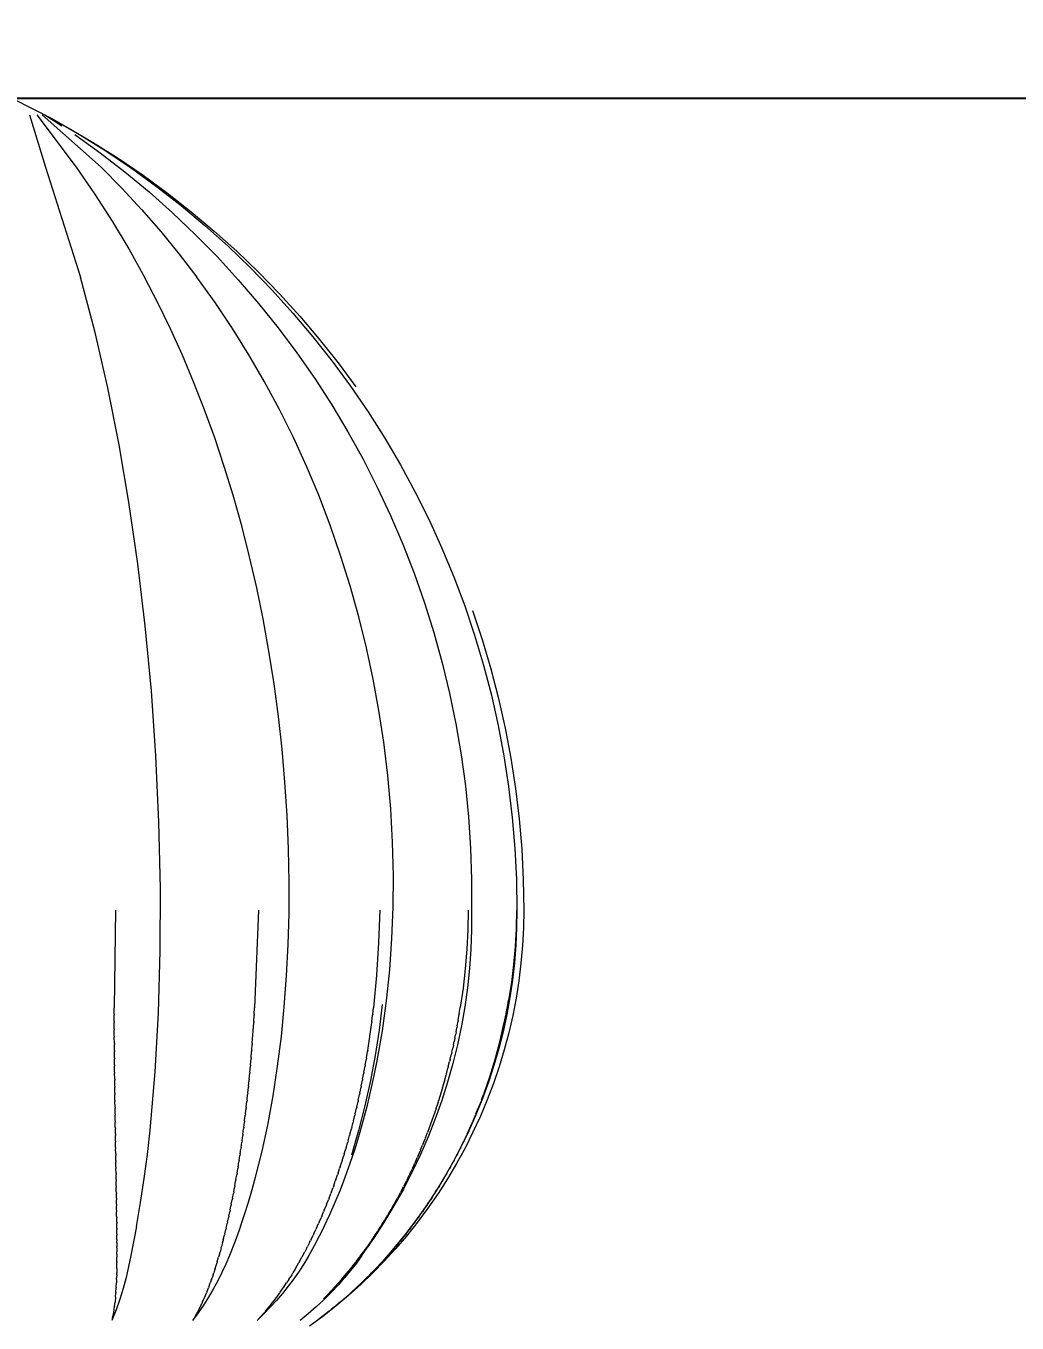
# Model space of a CAD drawing. Header units: inches. Extents: x -12 to 136, y -5 to 104.
# Drawn here: x 79.517 to 80.814, y 98.435 to 100.133 of the extents above; entities that cross this region are included whole.
import ezdxf

# ---------------------------------------------------------------- set-up
doc = ezdxf.new("R2010")
doc.units = ezdxf.units.IN
doc.layers.add('ZANO_R', color=7, linetype='Continuous', lineweight=0)
doc.layers.add('ZANO_W', color=1, linetype='Continuous', lineweight=0)
doc.styles.get("Standard").update_dxf_attribs({"font": 'ARIALUNI.TTF'})
doc.dimstyles.new('amerykanie', dxfattribs={"dimtxt": 50, "dimasz": 50, "dimexe": 0.5, "dimexo": 0.5, "dimgap": 1, "dimtad": 1, "dimdec": 0, "dimzin": 0, "dimlunit": 5, "dimtxsty": 'Standard', "dimcen": 0.09, "dimclrd": 1, "dimclre": 1, "dimclrt": 1, "dimazin": 0, "dimtfac": 1, "dimtdec": 0, "dimtmove": 0, "dimatfit": 3, "dimfxl": 1, "dimtzin": 0, "dimarcsym": 1})

# ---------------------------------------------------------------- blocks, each defined once
blk = doc.blocks.new('*D369')
at = {"layer": 'ZANO_W', "color": 1, "lineweight": -2}
for p, q in [((88.0208, 100.0382), (69.2745, 100.0382)), ((69.7745, 86.4493), (69.7745, 99.0382)), ((72.1357, 85.4493), (69.2745, 85.4493))]:
    blk.add_line(p, q, dxfattribs=at)
at = {"layer": 'ZANO_W', "color": 1}
for points in [[(69.9412, 99.0382), (69.6079, 99.0382), (69.7745, 100.0382)], [(69.6079, 86.4493), (69.9412, 86.4493), (69.7745, 85.4493)]]:
    blk.add_solid(points, dxfattribs=at)
at = {"layer": 'ZANO_W', "color": 1, "insert": (68.7554, 92.7438), "char_height": 1, "attachment_point": 5, "rotation": 90}
blk.add_mtext('14 9/16', dxfattribs=at)
blk = doc.blocks.new('*D372')
at = {"layer": 'ZANO_W', "color": 1, "lineweight": -2}
for p, q in [((70.6162, 94.8825), (70.6162, 101.8775)), ((88.3819, 94.8825), (88.3819, 101.8775)), ((71.6162, 101.3775), (87.3819, 101.3775))]:
    blk.add_line(p, q, dxfattribs=at)
at = {"layer": 'ZANO_W', "color": 1}
for points in [[(71.6162, 101.5442), (71.6162, 101.2109), (70.6162, 101.3775)], [(87.3819, 101.2109), (87.3819, 101.5442), (88.3819, 101.3775)]]:
    blk.add_solid(points, dxfattribs=at)
at = {"layer": 'ZANO_W', "color": 1, "insert": (79.499, 102.3966), "char_height": 1, "attachment_point": 5}
blk.add_mtext('17 3/4', dxfattribs=at)

msp = doc.modelspace()

# ---------------------------------------------------------------- linework, layer by layer
at = {"layer": 'ZANO_R'}
for p, q in [((79.49909, 100.03824), (79.55145, 100.01152)), ((79.52127, 100.01679), (79.5424, 99.9483)), ((79.53098, 100.01679), (79.58255, 99.9483)), ((79.53786, 100.01679), (79.61528, 99.9483)), ((79.54099, 100.01679), (79.54276, 100.01592)), ((79.5413, 100.01679), (79.55258, 100.00983)), ((79.55145, 100.01152), (79.58664, 99.99115)), ((79.55258, 100.00983), (79.56371, 100.00263)), ((79.55471, 100.0096), (79.56913, 100.00161)), ((79.57, 100.00112), (79.60405, 99.98112)), ((79.58075, 99.99113), (79.61397, 99.96714)), ((79.58664, 99.99115), (79.6211, 99.96959)), ((79.60405, 99.98112), (79.6374, 99.95999)), ((79.61397, 99.96714), (79.64636, 99.94204)), ((79.6211, 99.96959), (79.6548, 99.94685)), ((79.6374, 99.95999), (79.67003, 99.93775)), ((79.5424, 99.9483), (79.588, 99.80426)), ((79.58255, 99.9483), (79.60656, 99.91334)), ((79.61528, 99.9483), (79.64207, 99.92105)), ((79.64636, 99.94204), (79.67788, 99.91586)), ((79.6548, 99.94685), (79.6877, 99.92297)), ((79.67003, 99.93775), (79.70189, 99.91443)), ((79.64207, 99.92105), (79.66802, 99.893)), ((79.67788, 99.91586), (79.7085, 99.88863)), ((79.6877, 99.92297), (79.71976, 99.89797)), ((79.60656, 99.91334), (79.62947, 99.87766)), ((79.70189, 99.91443), (79.73296, 99.89006)), ((79.66802, 99.893), (79.69309, 99.86416)), ((79.7085, 99.88863), (79.73818, 99.86039)), ((79.71976, 99.89797), (79.75094, 99.87188)), ((79.73296, 99.89006), (79.76319, 99.86466)), ((79.62947, 99.87766), (79.65128, 99.84129)), ((79.75094, 99.87188), (79.7812, 99.84474)), ((79.76319, 99.86466), (79.79255, 99.83825)), ((79.69309, 99.86416), (79.71727, 99.83457)), ((79.73818, 99.86039), (79.76689, 99.83115)), ((79.65128, 99.84129), (79.67195, 99.80426)), ((79.71727, 99.83457), (79.74054, 99.80426)), ((79.76689, 99.83115), (79.79459, 99.80097)), ((79.7812, 99.84474), (79.81052, 99.81657)), ((79.79255, 99.83825), (79.821, 99.81088)), ((79.81052, 99.81657), (79.83885, 99.78742)), ((79.60715, 99.73201), (79.588, 99.80426)), ((79.68937, 99.77072), (79.67195, 99.80426)), ((79.76432, 99.77115), (79.74054, 99.80426)), ((79.79459, 99.80097), (79.82127, 99.76986)), ((79.821, 99.81088), (79.84853, 99.78257)), ((79.83885, 99.78742), (79.86615, 99.7573)), ((79.84853, 99.78257), (79.87509, 99.75335)), ((79.70586, 99.73671), (79.68937, 99.77072)), ((79.787, 99.73728), (79.76432, 99.77115)), ((79.82127, 99.76986), (79.84687, 99.73787)), ((79.86615, 99.7573), (79.89241, 99.72627)), ((79.87509, 99.75335), (79.90065, 99.72326)), ((79.62391, 99.65917), (79.60715, 99.73201)), ((79.72143, 99.70226), (79.70586, 99.73671)), ((79.80857, 99.7027), (79.787, 99.73728)), ((79.84687, 99.73787), (79.87138, 99.70504)), ((79.89241, 99.72627), (79.91759, 99.69435)), ((79.90065, 99.72326), (79.92519, 99.69233)), ((79.7361, 99.66742), (79.72143, 99.70226)), ((79.82901, 99.66743), (79.80857, 99.7027)), ((79.87138, 99.70504), (79.89477, 99.67139)), ((79.91759, 99.69435), (79.94165, 99.66158)), ((79.92519, 99.69233), (79.94868, 99.66059)), ((79.75043, 99.63076), (79.7361, 99.66742)), ((79.8485, 99.63114), (79.82901, 99.66743)), ((79.89477, 99.67139), (79.917, 99.63698)), ((79.94165, 99.66158), (79.96458, 99.62801)), ((79.63875, 99.5847), (79.62391, 99.65917)), ((79.76381, 99.59375), (79.75043, 99.63076)), ((79.86681, 99.59423), (79.8485, 99.63114)), ((79.917, 99.63698), (79.93807, 99.60183)), ((79.96458, 99.62801), (79.98633, 99.59367)), ((79.77627, 99.55641), (79.76381, 99.59375)), ((79.88394, 99.55677), (79.86681, 99.59423)), ((79.93807, 99.60183), (79.95793, 99.56599)), ((79.98633, 99.59367), (80.0069, 99.5586)), ((79.65155, 99.50984), (79.63875, 99.5847)), ((79.95793, 99.56599), (79.97657, 99.5295)), ((80.0069, 99.5586), (80.02624, 99.52284)), ((79.78783, 99.51878), (79.77627, 99.55641)), ((79.89988, 99.51878), (79.88394, 99.55677)), ((79.97657, 99.5295), (79.99396, 99.4924)), ((79.66324, 99.42893), (79.65155, 99.50984)), ((79.7991, 99.47865), (79.78783, 99.51878)), ((79.91487, 99.47962), (79.89988, 99.51878)), ((80.02624, 99.52284), (80.04435, 99.48644)), ((79.99396, 99.4924), (80.0101, 99.45474)), ((79.80939, 99.43825), (79.7991, 99.47865)), ((79.92862, 99.44001), (79.91487, 99.47962)), ((80.04435, 99.48644), (80.06119, 99.44944)), ((79.94113, 99.39999), (79.92862, 99.44001)), ((80.0101, 99.45474), (80.02495, 99.41655)), ((80.06119, 99.44944), (80.07675, 99.41188)), ((79.67288, 99.34776), (79.66324, 99.42893)), ((79.81871, 99.39762), (79.80939, 99.43825)), ((80.02495, 99.41655), (80.0385, 99.37788)), ((80.07675, 99.41188), (80.09101, 99.37381)), ((79.82709, 99.35678), (79.81871, 99.39762)), ((79.9524, 99.3596), (79.94113, 99.39999)), ((80.0385, 99.37788), (80.05074, 99.33878)), ((80.09101, 99.37381), (80.10395, 99.33528)), ((79.83477, 99.31438), (79.82709, 99.35678)), ((79.96242, 99.31888), (79.9524, 99.3596)), ((80.1011, 99.36781), (80.11379, 99.32985)), ((79.6809, 99.26266), (79.67288, 99.34776)), ((80.05074, 99.33878), (80.06166, 99.29928)), ((80.10395, 99.33528), (80.11556, 99.29632)), ((80.11379, 99.32985), (80.12518, 99.29148)), ((79.84147, 99.27181), (79.83477, 99.31438)), ((79.9712, 99.27787), (79.96242, 99.31888)), ((80.06166, 99.29928), (80.07123, 99.25944)), ((80.11556, 99.29632), (80.12583, 99.25698)), ((80.12518, 99.29148), (80.13526, 99.25275)), ((79.84719, 99.2291), (79.84147, 99.27181)), ((79.97873, 99.23661), (79.9712, 99.27787)), ((79.68686, 99.17738), (79.6809, 99.26266)), ((80.07123, 99.25944), (80.07945, 99.2193)), ((80.12583, 99.25698), (80.13474, 99.21732)), ((79.98501, 99.19515), (79.97873, 99.23661)), ((80.13526, 99.25275), (80.14401, 99.2137)), ((79.85194, 99.18626), (79.84719, 99.2291)), ((80.07945, 99.2193), (80.08631, 99.1789)), ((80.13474, 99.21732), (80.14228, 99.17737)), ((80.14401, 99.2137), (80.15143, 99.17437)), ((79.85576, 99.14282), (79.85194, 99.18626)), ((79.99023, 99.15169), (79.98501, 99.19515)), ((79.69085, 99.09055), (79.68686, 99.17738)), ((80.08631, 99.1789), (80.0918, 99.1383)), ((80.14228, 99.17737), (80.14844, 99.13718)), ((80.15143, 99.17437), (80.15751, 99.13481)), ((79.99407, 99.10808), (79.99023, 99.15169)), ((79.85859, 99.0993), (79.85576, 99.14282)), ((80.0918, 99.1383), (80.09591, 99.09753)), ((80.14844, 99.13718), (80.15321, 99.09681)), ((80.15751, 99.13481), (80.16223, 99.09507)), ((79.99653, 99.06438), (79.99407, 99.10808)), ((79.69274, 99.00364), (79.69085, 99.09055)), ((79.86041, 99.05572), (79.85859, 99.0993)), ((80.09591, 99.09753), (80.09865, 99.05665)), ((80.15321, 99.09681), (80.1566, 99.0563)), ((80.16223, 99.09507), (80.1656, 99.05519)), ((79.86123, 99.01212), (79.86041, 99.05572)), ((79.99759, 99.02062), (79.99653, 99.06438)), ((80.09865, 99.05665), (80.1, 99.0157)), ((80.1566, 99.0563), (80.15859, 99.0157)), ((80.1656, 99.05519), (80.1676, 99.01522)), ((79.99729, 98.97948), (79.99759, 99.02062)), ((80.1, 99.0157), (80.09997, 98.97472)), ((80.15859, 99.0157), (80.15918, 98.97505)), ((80.1676, 99.01522), (80.16825, 98.9752)), ((79.69251, 98.92218), (79.69274, 99.00364)), ((79.86106, 98.97118), (79.86123, 99.01212)), ((79.63391, 98.97524), (79.63229, 98.84763)), ((79.82115, 98.97524), (79.81601, 98.84763)), ((79.85996, 98.93026), (79.86106, 98.97118)), ((79.97978, 98.97524), (79.97834, 98.93263)), ((79.9957, 98.93837), (79.99729, 98.97948)), ((80.0957, 98.97524), (80.09503, 98.94969)), ((80.09997, 98.97472), (80.09989, 98.94943)), ((80.15861, 98.97524), (80.15812, 98.95155)), ((80.15918, 98.97505), (80.1589, 98.95216)), ((80.16825, 98.9752), (80.16783, 98.95207)), ((80.09503, 98.94969), (80.09365, 98.92416)), ((80.09989, 98.94943), (80.09895, 98.92416)), ((80.15812, 98.95155), (80.15685, 98.92789)), ((80.1589, 98.95216), (80.15785, 98.92929)), ((80.16783, 98.95207), (80.16662, 98.92898)), ((79.85791, 98.88938), (79.85996, 98.93026)), ((79.97834, 98.93263), (79.9756, 98.89008)), ((79.99281, 98.89733), (79.9957, 98.93837)), ((79.69022, 98.84076), (79.69251, 98.92218)), ((80.09365, 98.92416), (80.09155, 98.89868)), ((80.09895, 98.92416), (80.09716, 98.89893)), ((80.15685, 98.92789), (80.1548, 98.90428)), ((80.15785, 98.92929), (80.15603, 98.90647)), ((80.16662, 98.92898), (80.16461, 98.90593)), ((79.98857, 98.85641), (79.99281, 98.89733)), ((80.09155, 98.89868), (80.08873, 98.87327)), ((80.09716, 98.89893), (80.09452, 98.87378)), ((80.1548, 98.90428), (80.15198, 98.88075)), ((80.15603, 98.90647), (80.15344, 98.88373)), ((80.16461, 98.90593), (80.16181, 98.88298)), ((79.85487, 98.84856), (79.85791, 98.88938)), ((79.9756, 98.89008), (79.97157, 98.84763)), ((80.15198, 98.88075), (80.14839, 98.85733)), ((80.15344, 98.88373), (80.15009, 98.86109)), ((80.16181, 98.88298), (80.15822, 98.86013)), ((80.08873, 98.87327), (80.08521, 98.84795)), ((80.09452, 98.87378), (80.09102, 98.84873)), ((79.63229, 98.83905), (79.63228, 98.84763)), ((79.81549, 98.83905), (79.81601, 98.84763)), ((79.85101, 98.80969), (79.85487, 98.84856)), ((79.97058, 98.83905), (79.97157, 98.84763)), ((79.983, 98.85164), (79.97894, 98.81829)), ((79.98317, 98.81712), (79.98857, 98.85641)), ((80.08391, 98.83988), (80.0852, 98.84796)), ((80.09102, 98.84873), (80.08668, 98.82382)), ((80.14502, 98.83905), (80.14665, 98.84763)), ((80.15009, 98.86109), (80.14598, 98.83857)), ((80.14684, 98.84862), (80.14666, 98.84763)), ((80.14684, 98.84862), (80.14838, 98.85733)), ((80.15822, 98.86013), (80.15384, 98.83742)), ((79.63229, 98.83905), (79.6323, 98.83796)), ((79.63231, 98.8295), (79.63229, 98.83796)), ((79.63231, 98.8295), (79.63232, 98.82831)), ((79.63235, 98.81997), (79.63232, 98.82831)), ((79.68595, 98.76384), (79.69022, 98.84076)), ((79.8129, 98.80099), (79.81482, 98.82831)), ((79.81489, 98.8295), (79.81482, 98.82831)), ((79.81489, 98.8295), (79.81543, 98.83796)), ((79.8155, 98.83905), (79.81543, 98.83796)), ((79.964, 98.79154), (79.96926, 98.82831)), ((79.96941, 98.8295), (79.96926, 98.82831)), ((79.96941, 98.8295), (79.97045, 98.83796)), ((79.97058, 98.83905), (79.97045, 98.83796)), ((80.08111, 98.82377), (80.08224, 98.83006)), ((80.08241, 98.83102), (80.08224, 98.83006)), ((80.08241, 98.83102), (80.08377, 98.83899)), ((80.08392, 98.83988), (80.08377, 98.83899)), ((80.13737, 98.8048), (80.14281, 98.82831)), ((80.14598, 98.83857), (80.14112, 98.8162)), ((80.14306, 98.8295), (80.14281, 98.82831)), ((80.14306, 98.8295), (80.1448, 98.83796)), ((80.14502, 98.83905), (80.1448, 98.83795)), ((80.15384, 98.83742), (80.14868, 98.81487)), ((79.63235, 98.81997), (79.63235, 98.8187)), ((79.63239, 98.81047), (79.63235, 98.8187)), ((79.97894, 98.81829), (79.9738, 98.78508)), ((79.97997, 98.79756), (79.98317, 98.81712)), ((80.07795, 98.8075), (80.07891, 98.81227)), ((80.07962, 98.8159), (80.07891, 98.81227)), ((80.07962, 98.8159), (80.08062, 98.82115)), ((80.08111, 98.82377), (80.08062, 98.82115)), ((80.08668, 98.82382), (80.0815, 98.79906)), ((80.14112, 98.8162), (80.1355, 98.79401)), ((80.14868, 98.81487), (80.14275, 98.79251)), ((79.63239, 98.81047), (79.6324, 98.80913)), ((79.63245, 98.80099), (79.6324, 98.80913)), ((79.63245, 98.80099), (79.63246, 98.79959)), ((79.63251, 98.79154), (79.63246, 98.79959)), ((79.81217, 98.79154), (79.81279, 98.79959)), ((79.8129, 98.80099), (79.81279, 98.79959)), ((79.84616, 98.77094), (79.85101, 98.80969)), ((79.97643, 98.77805), (79.97997, 98.79756)), ((80.07407, 98.7895), (80.07521, 98.79462)), ((80.0761, 98.79867), (80.07521, 98.79462)), ((80.0815, 98.79906), (80.07549, 98.7745)), ((80.0761, 98.79867), (80.07711, 98.80343)), ((80.07795, 98.8075), (80.07711, 98.80343)), ((80.13113, 98.78149), (80.13737, 98.8048)), ((79.63251, 98.79154), (79.63253, 98.7901)), ((79.63259, 98.78211), (79.63252, 98.7901)), ((79.63259, 98.78211), (79.6326, 98.78065)), ((79.63267, 98.77271), (79.6326, 98.78065)), ((79.8106, 98.77271), (79.81128, 98.78065)), ((79.8114, 98.78211), (79.81128, 98.78065)), ((79.8114, 98.78211), (79.81205, 98.7901)), ((79.81217, 98.79154), (79.81205, 98.7901)), ((79.96085, 98.77271), (79.96222, 98.78065)), ((79.96246, 98.78211), (79.96222, 98.78065)), ((79.96246, 98.78211), (79.96377, 98.7901)), ((79.964, 98.79154), (79.96377, 98.7901)), ((79.9738, 98.78508), (79.9676, 98.75206)), ((79.97253, 98.75862), (79.97643, 98.77805)), ((80.07187, 98.78009), (80.07115, 98.77712)), ((80.07187, 98.78009), (80.07323, 98.78585)), ((80.07407, 98.7895), (80.07323, 98.78585)), ((80.12408, 98.75841), (80.13113, 98.78149)), ((80.1355, 98.79401), (80.12914, 98.77202)), ((80.14275, 98.79251), (80.13606, 98.77038)), ((79.63267, 98.77271), (79.63269, 98.77125)), ((79.63277, 98.76333), (79.63269, 98.77125)), ((79.63277, 98.76333), (79.63278, 98.7619)), ((79.63287, 98.75402), (79.63278, 98.7619)), ((79.67929, 98.68709), (79.68595, 98.76384)), ((79.80889, 98.75402), (79.80963, 98.7619)), ((79.80976, 98.76333), (79.80963, 98.7619)), ((79.80976, 98.76333), (79.81047, 98.77125)), ((79.8106, 98.77271), (79.81047, 98.77125)), ((79.84025, 98.73233), (79.84616, 98.77094)), ((79.95739, 98.75402), (79.95889, 98.7619)), ((79.95915, 98.76333), (79.95889, 98.7619)), ((79.95915, 98.76333), (79.96059, 98.77125)), ((79.96085, 98.77271), (79.96059, 98.77125)), ((80.06703, 98.76091), (80.06672, 98.75977)), ((80.06703, 98.76091), (80.06898, 98.76842)), ((80.07549, 98.7745), (80.06864, 98.75015)), ((80.06952, 98.77053), (80.06898, 98.76842)), ((80.06952, 98.77053), (80.07115, 98.77712)), ((80.12914, 98.77202), (80.12205, 98.75025)), ((80.13606, 98.77038), (80.1286, 98.74848)), ((79.63287, 98.75402), (79.63288, 98.75259)), ((79.63298, 98.74476), (79.63288, 98.75259)), ((79.63298, 98.74476), (79.63299, 98.74333)), ((79.63309, 98.73559), (79.63299, 98.74333)), ((79.80705, 98.73559), (79.80784, 98.74333)), ((79.80799, 98.74476), (79.80784, 98.74333)), ((79.80799, 98.74476), (79.80875, 98.75259)), ((79.80889, 98.75402), (79.80875, 98.75259)), ((79.95365, 98.73559), (79.95526, 98.74333)), ((79.95555, 98.74476), (79.95526, 98.74333)), ((79.95555, 98.74476), (79.95711, 98.75259)), ((79.95739, 98.75402), (79.95711, 98.75259)), ((79.9676, 98.75206), (79.96034, 98.71926)), ((79.96827, 98.73926), (79.97253, 98.75862)), ((80.06864, 98.75015), (80.06098, 98.72605)), ((80.06193, 98.74259), (80.06437, 98.75116)), ((80.06443, 98.75136), (80.06437, 98.75116)), ((80.06443, 98.75136), (80.06672, 98.75977)), ((80.12205, 98.75025), (80.11423, 98.72874)), ((80.11624, 98.73559), (80.12408, 98.75841)), ((80.1286, 98.74848), (80.1204, 98.72686)), ((79.63309, 98.73559), (79.63311, 98.73413)), ((79.63321, 98.72649), (79.63311, 98.73413)), ((79.63321, 98.72649), (79.63323, 98.72499)), ((79.80608, 98.72649), (79.80591, 98.72499)), ((79.80608, 98.72649), (79.8069, 98.73413)), ((79.80705, 98.73559), (79.8069, 98.73413)), ((79.8332, 98.69392), (79.84025, 98.73233)), ((79.95167, 98.72649), (79.95134, 98.72499)), ((79.95167, 98.72649), (79.95334, 98.73413)), ((79.95365, 98.73559), (79.95334, 98.73413)), ((79.96363, 98.71998), (79.96827, 98.73926)), ((80.06193, 98.74259), (80.05677, 98.7256)), ((80.11423, 98.72874), (80.10569, 98.7075)), ((80.1204, 98.72686), (80.11145, 98.70553)), ((80.11286, 98.72649), (80.11229, 98.72499)), ((80.11286, 98.72649), (80.11571, 98.73413)), ((80.11624, 98.73559), (80.11571, 98.73413)), ((79.63333, 98.71746), (79.63323, 98.72499)), ((79.63333, 98.71746), (79.63335, 98.7159)), ((79.63345, 98.7085), (79.63335, 98.7159)), ((79.80403, 98.7085), (79.80489, 98.7159)), ((79.80507, 98.71746), (79.80489, 98.7159)), ((79.80507, 98.71746), (79.80591, 98.72499)), ((79.94751, 98.7085), (79.94927, 98.7159)), ((79.94963, 98.71746), (79.94927, 98.7159)), ((79.94963, 98.71746), (79.95134, 98.72499)), ((79.96034, 98.71926), (79.95202, 98.68671)), ((79.95862, 98.70081), (79.96363, 98.71998)), ((80.05354, 98.71559), (80.0481, 98.69975)), ((80.06098, 98.72605), (80.0525, 98.70222)), ((80.05354, 98.71559), (80.05406, 98.71718)), ((80.05627, 98.724), (80.05406, 98.71718)), ((80.05626, 98.724), (80.05677, 98.7256)), ((80.10573, 98.7085), (80.10874, 98.7159)), ((80.10936, 98.71746), (80.10874, 98.7159)), ((80.10936, 98.71746), (80.11228, 98.72499)), ((79.63345, 98.7085), (79.63348, 98.70688)), ((79.63358, 98.69961), (79.63348, 98.70688)), ((79.63358, 98.69961), (79.63361, 98.69792)), ((79.63371, 98.69078), (79.63361, 98.69792)), ((79.80184, 98.69078), (79.80274, 98.69792)), ((79.80295, 98.69961), (79.80274, 98.69792)), ((79.80295, 98.69961), (79.80384, 98.70688)), ((79.80403, 98.7085), (79.80384, 98.70688)), ((79.82583, 98.65965), (79.8332, 98.69392)), ((79.94307, 98.69078), (79.9449, 98.69792)), ((79.94533, 98.69961), (79.9449, 98.69792)), ((79.94533, 98.69961), (79.94712, 98.70688)), ((79.94751, 98.7085), (79.94712, 98.70688)), ((79.95324, 98.68182), (79.95862, 98.70081)), ((80.0481, 98.69975), (80.04232, 98.68404)), ((80.0525, 98.70222), (80.04323, 98.6787)), ((80.09416, 98.68203), (80.10127, 98.69792)), ((80.10569, 98.7075), (80.09644, 98.68656)), ((80.102, 98.69961), (80.09735, 98.68902)), ((80.11145, 98.70553), (80.10177, 98.68452)), ((80.10199, 98.69961), (80.10506, 98.70688)), ((80.10574, 98.7085), (80.10507, 98.70688)), ((79.63371, 98.69078), (79.63374, 98.68902)), ((79.63385, 98.68203), (79.63374, 98.68902)), ((79.63385, 98.68203), (79.63387, 98.68019)), ((79.63398, 98.67334), (79.63387, 98.68019)), ((79.67573, 98.65544), (79.67929, 98.68709)), ((79.79951, 98.67334), (79.80045, 98.68019)), ((79.80069, 98.68203), (79.80045, 98.68019)), ((79.80069, 98.68203), (79.80161, 98.68902)), ((79.80184, 98.69078), (79.80161, 98.68902)), ((79.93834, 98.67334), (79.94024, 98.68019)), ((79.94074, 98.68203), (79.94024, 98.68019)), ((79.94074, 98.68203), (79.94261, 98.68902)), ((79.94307, 98.69078), (79.94261, 98.68902)), ((79.95202, 98.68671), (79.94266, 98.65444)), ((79.94746, 98.66295), (79.95324, 98.68182)), ((80.04323, 98.6787), (80.03316, 98.6555)), ((80.03653, 98.66932), (80.03916, 98.67589)), ((80.03973, 98.67734), (80.03916, 98.67589)), ((80.03973, 98.67734), (80.04232, 98.68404)), ((80.09644, 98.68656), (80.08649, 98.66595)), ((80.09006, 98.67334), (80.0933, 98.68019)), ((80.10177, 98.68452), (80.09138, 98.66386)), ((80.09416, 98.68203), (80.0933, 98.68019)), ((79.63398, 98.67334), (79.63401, 98.67143)), ((79.63412, 98.66472), (79.63401, 98.67143)), ((79.63412, 98.66472), (79.63415, 98.66273)), ((79.63425, 98.65616), (79.63415, 98.66273)), ((79.79702, 98.65616), (79.798, 98.66273)), ((79.79829, 98.66472), (79.798, 98.66273)), ((79.79829, 98.66472), (79.79924, 98.67143)), ((79.79951, 98.67334), (79.79924, 98.67143)), ((79.81737, 98.62563), (79.82583, 98.65965)), ((79.93333, 98.65616), (79.93529, 98.66273)), ((79.93587, 98.66472), (79.93529, 98.66273)), ((79.93587, 98.66472), (79.9378, 98.67143)), ((79.93834, 98.67334), (79.9378, 98.67143)), ((79.94125, 98.64421), (79.94746, 98.66295)), ((80.02987, 98.65344), (80.03259, 98.65979)), ((80.03324, 98.66135), (80.03259, 98.65979)), ((80.03324, 98.66135), (80.03592, 98.66781)), ((80.03653, 98.66932), (80.03592, 98.66781)), ((80.08649, 98.66595), (80.07585, 98.64568)), ((80.09138, 98.66386), (80.08028, 98.64357)), ((80.0815, 98.65616), (80.08484, 98.66273)), ((80.08584, 98.66472), (80.08484, 98.66273)), ((80.08584, 98.66472), (80.08913, 98.67143)), ((80.09006, 98.67334), (80.08913, 98.67143)), ((79.63425, 98.65616), (79.63428, 98.6541)), ((79.63439, 98.64768), (79.63428, 98.6541)), ((79.63439, 98.64768), (79.63442, 98.64556)), ((79.63452, 98.63926), (79.63442, 98.64556)), ((79.67162, 98.62387), (79.67573, 98.65544)), ((79.79439, 98.63926), (79.79539, 98.64556)), ((79.79573, 98.64768), (79.79539, 98.64556)), ((79.79573, 98.64768), (79.79671, 98.6541)), ((79.79702, 98.65616), (79.79671, 98.6541)), ((79.92802, 98.63926), (79.93004, 98.64556)), ((79.93071, 98.64768), (79.93004, 98.64556)), ((79.93071, 98.64768), (79.9327, 98.6541)), ((79.93333, 98.65616), (79.9327, 98.6541)), ((79.9346, 98.62563), (79.94125, 98.64421)), ((80.03316, 98.6555), (80.02231, 98.63265)), ((80.02286, 98.63779), (80.02567, 98.64394)), ((80.02641, 98.64559), (80.02567, 98.64394)), ((80.02641, 98.64559), (80.02917, 98.65183)), ((80.02987, 98.65344), (80.02917, 98.65183)), ((80.07585, 98.64568), (80.06454, 98.62578)), ((80.08028, 98.64357), (80.06849, 98.62367)), ((80.07245, 98.63926), (80.0759, 98.64556)), ((80.07704, 98.64768), (80.0759, 98.64556)), ((80.07703, 98.64768), (80.08043, 98.6541)), ((80.0815, 98.65616), (80.08043, 98.6541)), ((79.63452, 98.63926), (79.63455, 98.6371)), ((79.63465, 98.63091), (79.63455, 98.6371)), ((79.63465, 98.63091), (79.63469, 98.62872)), ((79.63478, 98.62263), (79.63468, 98.62872)), ((79.79159, 98.62263), (79.79264, 98.62872)), ((79.79301, 98.63091), (79.79264, 98.62872)), ((79.79301, 98.63091), (79.79404, 98.6371)), ((79.79439, 98.63926), (79.79404, 98.6371)), ((79.81287, 98.60933), (79.81737, 98.62563)), ((79.92241, 98.62263), (79.92451, 98.62872)), ((79.92525, 98.63091), (79.92451, 98.62872)), ((79.92525, 98.63091), (79.92731, 98.6371)), ((79.92802, 98.63926), (79.92731, 98.6371)), ((79.9283, 98.60923), (79.9346, 98.62563)), ((80.02231, 98.63265), (80.0107, 98.61018)), ((80.0155, 98.62238), (80.01841, 98.62836)), ((80.01923, 98.63006), (80.01841, 98.62836)), ((80.01922, 98.63006), (80.02208, 98.63612)), ((80.02286, 98.63779), (80.02208, 98.63612)), ((80.06454, 98.62578), (80.05257, 98.60627)), ((80.06293, 98.62263), (80.06649, 98.62872)), ((80.06775, 98.63091), (80.0665, 98.62872)), ((80.06775, 98.63091), (80.07125, 98.6371)), ((80.07246, 98.63926), (80.07125, 98.6371)), ((79.63478, 98.62263), (79.63481, 98.62042)), ((79.63491, 98.61441), (79.63481, 98.62042)), ((79.63491, 98.61441), (79.63494, 98.61221)), ((79.63503, 98.60627), (79.63494, 98.61221)), ((79.66687, 98.59238), (79.67162, 98.62387)), ((79.78863, 98.60627), (79.78973, 98.61221)), ((79.79013, 98.61441), (79.78973, 98.61221)), ((79.79013, 98.61441), (79.7912, 98.62042)), ((79.79159, 98.62263), (79.7912, 98.62042)), ((79.80806, 98.59312), (79.81287, 98.60933)), ((79.91651, 98.60627), (79.9187, 98.61221)), ((79.9195, 98.61441), (79.9187, 98.61221)), ((79.9195, 98.61441), (79.92164, 98.62042)), ((79.92162, 98.59298), (79.9283, 98.60923)), ((79.92241, 98.62263), (79.92164, 98.62042)), ((80.0107, 98.61018), (79.99833, 98.58812)), ((80.00779, 98.60721), (80.01081, 98.61305)), ((80.01169, 98.61477), (80.01081, 98.61305)), ((80.01169, 98.61477), (80.01465, 98.62067)), ((80.0155, 98.62238), (80.01465, 98.62067)), ((80.05292, 98.60627), (80.05664, 98.61221)), ((80.06849, 98.62367), (80.05602, 98.60419)), ((80.05799, 98.61441), (80.05664, 98.61221)), ((80.05799, 98.61441), (80.06162, 98.62042)), ((80.06293, 98.62263), (80.06162, 98.62042)), ((79.63503, 98.60627), (79.63506, 98.60409)), ((79.63515, 98.5982), (79.63506, 98.60409)), ((79.63515, 98.5982), (79.63518, 98.59606)), ((79.63526, 98.59021), (79.63518, 98.59606)), ((79.6614, 98.56101), (79.66687, 98.59238)), ((79.7855, 98.59021), (79.78667, 98.59606)), ((79.78709, 98.5982), (79.78667, 98.59606)), ((79.78709, 98.5982), (79.78822, 98.60409)), ((79.78863, 98.60627), (79.78822, 98.60409)), ((79.80294, 98.57701), (79.80806, 98.59312)), ((79.9103, 98.5902), (79.91261, 98.59606)), ((79.91344, 98.5982), (79.91261, 98.59606)), ((79.91344, 98.5982), (79.91569, 98.60409)), ((79.91455, 98.5769), (79.92162, 98.59298)), ((79.9165, 98.60627), (79.91569, 98.60409)), ((79.99554, 98.58489), (79.99881, 98.59066)), ((79.99971, 98.59227), (79.99881, 98.59066)), ((79.99971, 98.59227), (80.00289, 98.59805)), ((80.00379, 98.59971), (80.00289, 98.59805)), ((80.00379, 98.59971), (80.00689, 98.60551)), ((80.00779, 98.60721), (80.00689, 98.60551)), ((80.05257, 98.60627), (80.03994, 98.58718)), ((80.04243, 98.5902), (80.04633, 98.59606)), ((80.05602, 98.60419), (80.04288, 98.58515)), ((80.04774, 98.5982), (80.04633, 98.59606)), ((80.04774, 98.5982), (80.05154, 98.60409)), ((80.05292, 98.60627), (80.05154, 98.60409)), ((79.63526, 98.59021), (79.63529, 98.58811)), ((79.63536, 98.58229), (79.63529, 98.58811)), ((79.63536, 98.58229), (79.63539, 98.58026)), ((79.63546, 98.57445), (79.63539, 98.58026)), ((79.63546, 98.57445), (79.63548, 98.5725)), ((79.7822, 98.57445), (79.78177, 98.5725)), ((79.7822, 98.57445), (79.78345, 98.58026)), ((79.78387, 98.58229), (79.78344, 98.58026)), ((79.78387, 98.58229), (79.78508, 98.58811)), ((79.7855, 98.59021), (79.78508, 98.58811)), ((79.79749, 98.56101), (79.80294, 98.57701)), ((79.90378, 98.57445), (79.90294, 98.5725)), ((79.90378, 98.57445), (79.90624, 98.58026)), ((79.90707, 98.58229), (79.90623, 98.58026)), ((79.90707, 98.56101), (79.91455, 98.5769)), ((79.90708, 98.58228), (79.90946, 98.58811)), ((79.91029, 98.59021), (79.90945, 98.58812)), ((79.99833, 98.58812), (79.98522, 98.5665)), ((79.98693, 98.57036), (79.9904, 98.57612)), ((79.99127, 98.57759), (79.9904, 98.57612)), ((79.99128, 98.57759), (79.99465, 98.58335)), ((79.99553, 98.5849), (79.99464, 98.58335)), ((80.03994, 98.58718), (80.02668, 98.56852)), ((80.04288, 98.58515), (80.0291, 98.56658)), ((80.03146, 98.57445), (80.03005, 98.5725)), ((80.03146, 98.57445), (80.03559, 98.58026)), ((80.037, 98.58229), (80.03559, 98.58026)), ((80.03701, 98.58228), (80.04102, 98.58811)), ((80.04243, 98.59021), (80.04101, 98.58812)), ((79.63555, 98.5667), (79.63548, 98.5725)), ((79.63555, 98.5667), (79.63557, 98.56483)), ((79.63562, 98.55904), (79.63557, 98.56483)), ((79.63562, 98.55904), (79.63564, 98.55725)), ((79.63568, 98.55149), (79.63564, 98.55725)), ((79.6614, 98.56101), (79.65407, 98.52311)), ((79.77691, 98.55149), (79.7783, 98.55725)), ((79.77872, 98.55904), (79.77829, 98.55725)), ((79.77872, 98.55904), (79.78005, 98.56483)), ((79.78048, 98.5667), (79.78005, 98.56483)), ((79.78048, 98.5667), (79.78177, 98.5725)), ((79.79749, 98.56101), (79.79053, 98.54198)), ((79.89346, 98.55149), (79.89615, 98.55725)), ((79.89697, 98.55904), (79.89614, 98.55725)), ((79.89697, 98.55904), (79.89958, 98.56483)), ((79.90041, 98.5667), (79.89958, 98.56483)), ((79.90041, 98.5667), (79.90294, 98.5725)), ((79.90707, 98.56101), (79.90067, 98.54822)), ((79.98522, 98.5665), (79.97139, 98.54532)), ((79.97801, 98.55615), (79.98168, 98.56189)), ((79.98251, 98.56321), (79.98168, 98.56189)), ((79.98251, 98.56321), (79.98608, 98.56896)), ((79.98693, 98.57036), (79.98608, 98.56897)), ((80.02668, 98.56852), (80.01281, 98.55031)), ((80.01418, 98.55149), (80.01867, 98.55725)), ((80.0291, 98.56658), (80.01469, 98.54849)), ((80.02004, 98.55904), (80.01867, 98.55725)), ((80.02005, 98.55904), (80.02442, 98.56483)), ((80.02581, 98.5667), (80.02441, 98.56483)), ((80.02581, 98.5667), (80.03006, 98.5725)), ((79.63568, 98.55149), (79.6357, 98.54976)), ((79.63573, 98.54404), (79.6357, 98.54976)), ((79.63573, 98.54404), (79.63574, 98.54237)), ((79.63575, 98.54007), (79.63574, 98.54237)), ((79.63575, 98.54007), (79.63577, 98.5351)), ((79.77405, 98.54007), (79.77275, 98.5351)), ((79.77405, 98.54007), (79.77464, 98.54237)), ((79.77506, 98.54404), (79.77464, 98.54237)), ((79.77506, 98.54404), (79.77649, 98.54976)), ((79.77691, 98.55149), (79.77649, 98.54976)), ((79.79053, 98.54198), (79.78314, 98.52311)), ((79.88792, 98.54007), (79.88542, 98.5351)), ((79.88792, 98.54007), (79.88906, 98.54237)), ((79.88988, 98.54404), (79.88906, 98.54237)), ((79.88988, 98.54404), (79.89264, 98.54976)), ((79.89346, 98.55149), (79.89264, 98.54976)), ((79.90067, 98.54822), (79.89397, 98.53558)), ((79.97139, 98.54532), (79.95685, 98.52463)), ((79.96405, 98.53551), (79.96802, 98.5412)), ((79.96878, 98.5423), (79.96802, 98.5412)), ((79.96878, 98.5423), (79.97265, 98.54801)), ((79.97343, 98.54919), (79.97265, 98.54801)), ((79.97343, 98.54919), (79.9772, 98.55491)), ((79.97801, 98.55616), (79.9772, 98.55491)), ((80.01281, 98.55031), (79.99832, 98.53259)), ((80.01469, 98.54849), (80.00057, 98.53199)), ((80.00496, 98.54007), (80.00081, 98.5351)), ((80.00496, 98.54007), (80.00686, 98.54237)), ((80.00822, 98.54404), (80.00686, 98.54237)), ((80.00822, 98.54404), (80.01282, 98.54976)), ((80.01418, 98.55149), (80.01282, 98.54976)), ((79.63577, 98.53325), (79.63577, 98.5351)), ((79.63577, 98.53325), (79.63578, 98.52793)), ((79.63578, 98.52465), (79.63577, 98.52086)), ((79.63578, 98.52465), (79.63578, 98.52793)), ((79.65407, 98.52311), (79.65112, 98.50864)), ((79.7699, 98.52465), (79.76883, 98.52086)), ((79.76991, 98.52465), (79.77082, 98.52793)), ((79.77226, 98.53325), (79.77082, 98.52793)), ((79.77226, 98.53325), (79.77275, 98.5351)), ((79.78314, 98.52311), (79.77842, 98.51181)), ((79.87997, 98.52465), (79.87792, 98.52086)), ((79.87997, 98.52465), (79.88171, 98.52793)), ((79.88697, 98.52311), (79.88076, 98.51273)), ((79.88448, 98.53325), (79.88171, 98.52793)), ((79.88448, 98.53325), (79.88542, 98.5351)), ((79.89397, 98.53558), (79.88697, 98.52311)), ((79.95685, 98.52463), (79.94161, 98.50444)), ((79.95634, 98.52311), (79.94913, 98.51313)), ((79.95434, 98.52218), (79.95853, 98.52784)), ((79.95924, 98.5288), (79.95853, 98.52784)), ((79.95924, 98.5288), (79.96332, 98.53447)), ((79.96405, 98.53551), (79.96332, 98.53447)), ((79.99832, 98.53259), (79.98325, 98.51536)), ((80.00057, 98.53199), (79.98592, 98.51595)), ((79.9918, 98.52465), (79.98843, 98.52086)), ((79.9918, 98.52465), (79.99467, 98.52793)), ((79.99925, 98.53325), (79.99467, 98.52793)), ((79.99925, 98.53325), (80.00081, 98.5351)), ((79.63564, 98.50607), (79.63553, 98.5003)), ((79.63563, 98.50607), (79.63573, 98.5139)), ((79.63574, 98.51527), (79.63573, 98.5139)), ((79.63574, 98.51527), (79.63577, 98.52086)), ((79.65112, 98.50864), (79.6477, 98.49428)), ((79.76438, 98.50607), (79.76253, 98.5003)), ((79.76438, 98.50607), (79.76679, 98.5139)), ((79.7672, 98.51527), (79.76679, 98.5139)), ((79.7672, 98.51527), (79.76883, 98.52086)), ((79.77842, 98.51181), (79.77331, 98.50067)), ((79.86956, 98.50607), (79.86611, 98.5003)), ((79.86956, 98.50607), (79.87407, 98.5139)), ((79.87484, 98.51527), (79.87407, 98.5139)), ((79.88076, 98.51273), (79.8742, 98.50256)), ((79.87484, 98.51527), (79.87792, 98.52086)), ((79.93919, 98.50284), (79.94373, 98.50846)), ((79.94913, 98.51313), (79.9416, 98.5034)), ((79.94432, 98.5092), (79.94373, 98.50846)), ((79.94432, 98.5092), (79.94874, 98.51483)), ((79.94938, 98.51565), (79.94874, 98.51483)), ((79.94937, 98.51565), (79.95368, 98.52129)), ((79.95435, 98.52218), (79.95368, 98.52129)), ((79.98325, 98.51536), (79.96761, 98.49865)), ((79.97473, 98.50607), (79.96914, 98.5003)), ((79.98592, 98.51595), (79.97076, 98.50039)), ((79.97473, 98.50607), (79.9821, 98.5139)), ((79.98336, 98.51527), (79.9821, 98.5139)), ((79.98336, 98.51527), (79.98843, 98.52086)), ((79.63531, 98.49167), (79.63516, 98.48711)), ((79.63531, 98.49167), (79.63537, 98.49365)), ((79.63548, 98.49793), (79.63537, 98.49365)), ((79.63548, 98.49793), (79.63553, 98.5003)), ((79.6477, 98.49428), (79.64381, 98.48004)), ((79.75961, 98.49167), (79.75799, 98.48711)), ((79.75961, 98.49167), (79.76029, 98.49365)), ((79.76174, 98.49793), (79.76029, 98.49365)), ((79.76174, 98.49793), (79.76253, 98.5003)), ((79.76782, 98.48973), (79.76195, 98.47897)), ((79.77331, 98.50067), (79.76782, 98.48973)), ((79.86075, 98.49167), (79.85782, 98.48711)), ((79.86731, 98.49261), (79.86009, 98.4829)), ((79.86075, 98.49167), (79.86201, 98.49365)), ((79.86467, 98.49793), (79.86201, 98.49365)), ((79.86466, 98.49793), (79.86611, 98.5003)), ((79.8742, 98.50256), (79.86731, 98.49261)), ((79.92112, 98.48194), (79.93002, 98.49195)), ((79.94161, 98.50444), (79.92571, 98.48478)), ((79.93002, 98.49195), (79.93865, 98.50219)), ((79.9416, 98.5034), (79.93376, 98.49391)), ((79.93919, 98.50284), (79.93865, 98.50219)), ((79.97076, 98.50039), (79.95511, 98.48534)), ((79.95684, 98.4881), (79.96252, 98.49365)), ((79.9668, 98.49793), (79.96252, 98.49365)), ((79.9668, 98.49793), (79.96914, 98.5003)), ((79.63413, 98.46871), (79.63453, 98.47434)), ((79.63458, 98.47508), (79.63453, 98.47434)), ((79.63458, 98.47508), (79.63489, 98.48068)), ((79.63493, 98.48154), (79.63489, 98.48068)), ((79.63493, 98.48154), (79.63516, 98.48711)), ((79.64381, 98.48004), (79.63945, 98.46593)), ((79.75078, 98.46871), (79.75312, 98.47434)), ((79.75342, 98.47508), (79.75312, 98.47434)), ((79.75342, 98.47508), (79.7556, 98.48068)), ((79.75593, 98.48154), (79.7556, 98.48068)), ((79.76195, 98.47897), (79.75571, 98.46843)), ((79.75593, 98.48154), (79.75799, 98.48711)), ((79.85256, 98.47342), (79.84471, 98.46421)), ((79.84507, 98.46871), (79.84914, 98.47434)), ((79.84966, 98.47508), (79.84914, 98.47434)), ((79.84966, 98.47508), (79.85353, 98.48068)), ((79.86009, 98.4829), (79.85256, 98.47342)), ((79.85412, 98.48154), (79.85353, 98.48068)), ((79.85412, 98.48154), (79.85782, 98.48711)), ((79.91197, 98.47216), (79.90634, 98.46641)), ((79.91629, 98.47481), (79.90655, 98.46516)), ((79.91197, 98.47216), (79.92112, 98.48194)), ((79.92571, 98.48478), (79.91629, 98.47481)), ((79.93577, 98.46871), (79.94209, 98.47434)), ((79.95511, 98.48534), (79.93897, 98.4708)), ((79.94291, 98.47508), (79.94209, 98.47434)), ((79.94291, 98.47508), (79.949, 98.48068)), ((79.94993, 98.48154), (79.949, 98.48068)), ((79.94993, 98.48154), (79.95581, 98.48711)), ((79.95684, 98.4881), (79.95581, 98.48711)), ((79.63229, 98.45218), (79.63281, 98.45591)), ((79.63285, 98.45623), (79.63281, 98.45591)), ((79.63285, 98.45623), (79.63352, 98.46196)), ((79.63413, 98.46871), (79.63352, 98.46196)), ((79.63945, 98.46593), (79.63463, 98.45198)), ((79.74192, 98.45011), (79.7449, 98.45591)), ((79.74911, 98.45811), (79.74216, 98.44803)), ((79.74506, 98.45623), (79.7449, 98.45591)), ((79.74506, 98.45623), (79.74779, 98.46196)), ((79.74801, 98.46243), (79.74779, 98.46196)), ((79.74801, 98.46243), (79.75052, 98.4681)), ((79.75571, 98.46843), (79.74911, 98.45811)), ((79.75078, 98.46871), (79.75052, 98.4681)), ((79.83657, 98.45526), (79.82813, 98.44658)), ((79.83031, 98.45011), (79.83516, 98.45591)), ((79.83542, 98.45623), (79.83516, 98.45591)), ((79.83542, 98.45623), (79.83997, 98.46196)), ((79.84471, 98.46421), (79.83657, 98.45526)), ((79.84033, 98.46243), (79.83997, 98.46196)), ((79.84033, 98.46243), (79.84462, 98.4681)), ((79.84507, 98.46871), (79.84462, 98.4681)), ((79.8965, 98.45583), (79.88615, 98.44684)), ((79.90655, 98.46516), (79.8965, 98.45583)), ((79.92237, 98.45679), (79.90533, 98.44333)), ((79.92111, 98.45623), (79.91629, 98.4523)), ((79.92111, 98.45623), (79.92212, 98.45706)), ((79.92851, 98.46243), (79.92212, 98.45706)), ((79.93897, 98.4708), (79.92237, 98.45679)), ((79.92851, 98.46243), (79.93508, 98.4681)), ((79.93577, 98.46871), (79.93508, 98.4681)), ((79.63463, 98.45198), (79.62936, 98.43819)), ((79.63011, 98.4411), (79.62936, 98.43819)), ((79.63011, 98.4411), (79.63094, 98.44477)), ((79.63094, 98.44477), (79.63166, 98.44847)), ((79.63166, 98.44847), (79.63229, 98.45218)), ((79.74216, 98.44803), (79.73486, 98.43819)), ((79.73673, 98.44112), (79.73486, 98.43819)), ((79.73853, 98.44409), (79.73673, 98.44112)), ((79.73853, 98.44409), (79.74019, 98.44697)), ((79.74025, 98.44709), (79.74019, 98.44697)), ((79.74026, 98.44709), (79.74182, 98.44993)), ((79.74192, 98.45011), (79.74182, 98.44993)), ((79.82813, 98.44658), (79.81941, 98.43819)), ((79.8236, 98.44259), (79.81941, 98.43819)), ((79.82768, 98.44709), (79.8236, 98.44259)), ((79.82768, 98.44709), (79.83016, 98.44993)), ((79.83031, 98.45011), (79.83015, 98.44993)), ((79.88615, 98.44684), (79.87551, 98.43819)), ((79.90533, 98.44333), (79.88785, 98.43043)), ((79.89815, 98.43819), (79.90009, 98.43964)), ((79.91357, 98.45011), (79.90009, 98.43964)), ((79.91357, 98.45011), (79.91629, 98.4523))]:
    msp.add_line(p, q, dxfattribs=at)

# ---------------------------------------------------------------- dimensions: what is measured, and where the dimension line sits
at = {"layer": 'ZANO_W'}
dim = msp.add_linear_dim(base=(88.38186, 101.37753), p1=(70.61624, 94.3825), p2=(88.38186, 94.38254), dimstyle='amerykanie', override={"dimtxt": 1, "dimasz": 1, "dimgap": 0.5, "dimdec": 4, "dimaunit": 1, "dimadec": 1, "dimtdec": 4, "dimtmove": 1, "dimfrac": 2}, dxfattribs=at)
dim.commit()
dim.dimension.update_dxf_attribs({"geometry": '*D372', "text_midpoint": (79.49905, 102.39662)})
dim = msp.add_linear_dim(base=(69.77454, 100.03824), p1=(72.63573, 85.44935), p2=(88.52078, 100.03824), angle=90, dimstyle='amerykanie', override={"dimtxt": 1, "dimasz": 1, "dimgap": 0.5, "dimdec": 4, "dimaunit": 1, "dimadec": 1, "dimtdec": 4, "dimtmove": 1, "dimfrac": 2}, dxfattribs=at)
dim.commit()
dim.dimension.update_dxf_attribs({"geometry": '*D369', "text_midpoint": (68.75544, 92.74379)})

doc.saveas('drawing.dxf')
